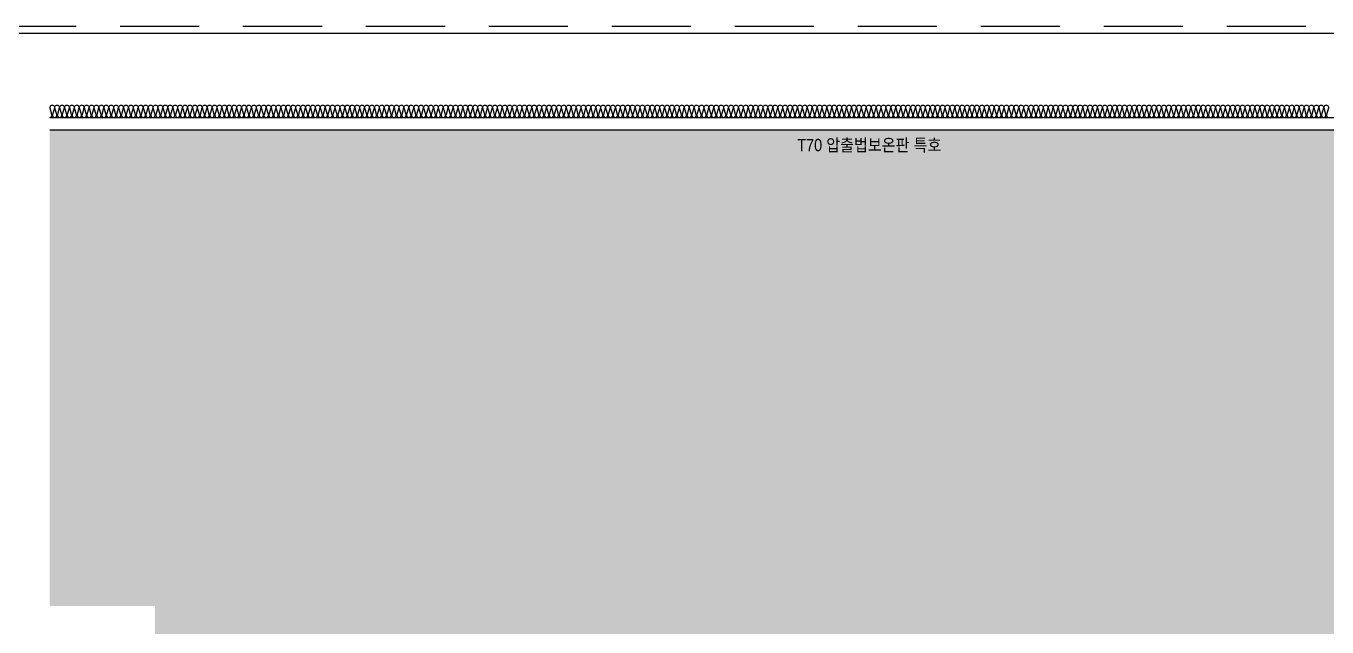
# Model space of a CAD drawing. Header units: millimetres. Extents: x 19868 to 801382, y -4805 to 85279.
# Drawn here: x 88303 to 95709, y 31510 to 34929 of the extents above; entities that cross this region are included whole.
import ezdxf
from ezdxf.enums import TextEntityAlignment as Align

# ---------------------------------------------------------------- set-up
doc = ezdxf.new("R2010")
doc.units = ezdxf.units.MM
doc.header["$LTSCALE"] = 250
doc.linetypes.add('HID', pattern=[2.8, 1.8, -1])
doc.linetypes.add('HIDDEN', pattern=[9.525, 6.35, -3.175])
for name, color, linetype in [('A-FIN-8', 8, 'Continuous'), ('A-버림CONC', 4, 'Continuous'), ('ISL', 251, 'Continuous'), ('인테리어', 7, 'HIDDEN'), ('지반', 254, 'Continuous')]:
    doc.layers.add(name, color=color, linetype=linetype)
doc.layers.add('NOPLOT-단열', color=225, linetype='Continuous', plot=False)
doc.styles.add('Gdim', font='')
doc.styles.get('Gdim').set_extended_font_data('Dotum')

msp = doc.modelspace()

# ---------------------------------------------------------------- hatches: boundary and pattern name
at = {"layer": '지반'}
h = msp.add_hatch(dxfattribs=at)
h.set_pattern_fill('EARTH', color=251, scale=70, angle=45)
h.paths.add_polyline_path([(35638.2, 34128.9), (27538.2, 33228.9), (19867.8, 33228.9), (19867.8, 23234.4), (170632.4, 23234.4), (170632.4, 34678.9), (161838.2, 34678.9), (161838.2, 34628.9), (161888.2, 34628.9), (161888.2, 34568.9), (161638.2, 34568.9), (161638.2, 34628.9), (161688.2, 34628.9), (161688.2, 34828.9), (159788.2, 34828.9), (159788.2, 34778.9), (159638.2, 34778.9), (159638.2, 33758.9), (159538.2, 33758.9), (159538.2, 31528.9), (160638.2, 31528.9), (160638.2, 30028.9), (160738.2, 30028.9), (160738.2, 29968.9), (145618.2, 29968.9), (145618.2, 30028.9), (145718.2, 30028.9), (145718.2, 30768.9), (142618.2, 30768.9), (142618.2, 30828.9), (142718.2, 30828.9), (142718.2, 31528.9), (143318.2, 31528.9), (143318.2, 33668.9), (141343.1, 33668.9), (141163.1, 33488.9), (139953.4, 33488.9), (139773.4, 33668.9), (137588.2, 33668.9), (137588.2, 33728.9), (137688.2, 33728.9), (137688.2, 34318.9), (135363.1, 34318.9), (135263.1, 34218.9), (124888.2, 34218.9), (124888.2, 32228.9), (125488.2, 32228.9), (125488.2, 31528.9), (125588.2, 31528.9), (125588.2, 31468.9), (123888.2, 31468.9), (123888.2, 31528.9), (123988.2, 31528.9), (123988.2, 31868.9), (118638.2, 31868.9), (118638.2, 31528.9), (118738.2, 31528.9), (118738.2, 31468.9), (117038.2, 31468.9), (117038.2, 31528.9), (117138.2, 31528.9), (117138.2, 32228.9), (117738.2, 32228.9), (117738.2, 34348.9), (115338.2, 34348.9), (115338.2, 33878.9), (115438.2, 33878.9), (115438.2, 33818.9), (114638.2, 33818.9), (114638.2, 33878.9), (114738.2, 33878.9), (114738.2, 34338.9), (88438.2, 34338.9), (88438.2, 31628.9), (89038.2, 31628.9), (89038.2, 30928.9), (89138.2, 30928.9), (89138.2, 30868.9), (87438.2, 30868.9), (87438.2, 30928.9), (87538.2, 30928.9), (87538.2, 31268.9), (82938.2, 31268.9), (82938.2, 30928.9), (83038.2, 30928.9), (83038.2, 30868.9), (81338.2, 30868.9), (81338.2, 30928.9), (81438.2, 30928.9), (81438.2, 31268.9), (75338.2, 31268.9), (75338.2, 30928.9), (75438.2, 30928.9), (75438.2, 30868.9), (73738.2, 30868.9), (73738.2, 30928.9), (73838.2, 30928.9), (73838.2, 31628.9), (74438.2, 31628.9), (74438.2, 33818.9), (56438.2, 33818.9), (56438.2, 31878.9), (57038.2, 31878.9), (57038.2, 30878.9), (57138.2, 30878.9), (57138.2, 30818.9), (52138.2, 30818.9), (52138.2, 30878.9), (52238.2, 30878.9), (52238.2, 31878.9), (52538.2, 31878.9), (52538.2, 33748.9), (45258.2, 33748.9), (45258.2, 33108.9), (45358.2, 33108.9), (45358.2, 33048.9), (43518.2, 33048.9), (43518.2, 33108.9), (43618.2, 33108.9), (43618.2, 33648.9), (41678.2, 33648.9), (41608.2, 33718.9), (40588.2, 33718.9), (40588.2, 33028.9), (40688.2, 33028.9), (40688.2, 32968.9), (38988.2, 32968.9), (38988.2, 33028.9), (39088.2, 33028.9), (39088.2, 33678.9), (38838.2, 33828.9), (38838.2, 34308.9), (38848.7, 34319.4), (37038.2, 34128.9)])

# ---------------------------------------------------------------- linework, layer by layer
at = {"layer": 'A-FIN-8'}
msp.add_line((88138.2, 34888.9), (117438.2, 34888.9), dxfattribs=at)
at = {"layer": 'A-버림CONC', "elevation": 0}
msp.add_lwpolyline([(88438.2, 34338.9), (114738.2, 34338.9)], dxfattribs=at)
at = {"layer": 'ISL', "elevation": 0}
msp.add_lwpolyline([(88438.2, 34408.9, 0.509267), (88450.6, 34425.9), (88439.9, 34462, -1.372593), (88464.6, 34462), (88453.9, 34425.9, 0.509267), (88466.2, 34408.9, 0.509267), (88478.6, 34425.9), (88467.9, 34462, -1.372593), (88492.6, 34462), (88481.9, 34425.9, 0.509267), (88494.2, 34408.9, 0.509267), (88506.6, 34425.9), (88495.9, 34462, -1.372593), (88520.6, 34462), (88509.9, 34425.9, 0.509267), (88522.2, 34408.9, 0.509267), (88534.6, 34425.9), (88523.9, 34462, -1.372593), (88548.6, 34462), (88537.9, 34425.9, 0.509267), (88550.2, 34408.9, 0.509267), (88562.6, 34425.9), (88551.9, 34462, -1.372593), (88576.6, 34462), (88565.9, 34425.9, 0.509267), (88578.2, 34408.9, 0.509267), (88590.6, 34425.9), (88579.9, 34462, -1.372593), (88604.6, 34462), (88593.9, 34425.9, 0.509267), (88606.2, 34408.9, 0.509267), (88618.6, 34425.9), (88607.9, 34462, -1.372593), (88632.6, 34462), (88621.9, 34425.9, 0.509267), (88634.2, 34408.9, 0.509267), (88646.6, 34425.9), (88635.9, 34462, -1.372593), (88660.6, 34462), (88649.9, 34425.9, 0.509267), (88662.2, 34408.9, 0.509267), (88674.6, 34425.9), (88663.9, 34462, -1.372593), (88688.6, 34462), (88677.9, 34425.9, 0.509267), (88690.2, 34408.9, 0.509267), (88702.6, 34425.9), (88691.9, 34462, -1.372593), (88716.6, 34462), (88705.9, 34425.9, 0.509267), (88718.2, 34408.9, 0.509267), (88730.6, 34425.9), (88719.9, 34462, -1.372593), (88744.6, 34462), (88733.9, 34425.9, 0.509267), (88746.2, 34408.9, 0.509267), (88758.6, 34425.9), (88747.9, 34462, -1.372593), (88772.6, 34462), (88761.9, 34425.9, 0.509267), (88774.2, 34408.9, 0.509267), (88786.6, 34425.9), (88775.9, 34462, -1.372593), (88800.6, 34462), (88789.9, 34425.9, 0.509267), (88802.2, 34408.9, 0.509267), (88814.6, 34425.9), (88803.9, 34462, -1.372593), (88828.6, 34462), (88817.9, 34425.9, 0.509267), (88830.2, 34408.9, 0.509267), (88842.6, 34425.9), (88831.9, 34462, -1.372593), (88856.6, 34462), (88845.9, 34425.9, 0.509267), (88858.2, 34408.9, 0.509267), (88870.6, 34425.9), (88859.9, 34462, -1.372593), (88884.6, 34462), (88873.9, 34425.9, 0.509267), (88886.2, 34408.9, 0.509267), (88898.6, 34425.9), (88887.9, 34462, -1.372593), (88912.6, 34462), (88901.9, 34425.9, 0.509267), (88914.2, 34408.9, 0.509267), (88926.6, 34425.9), (88915.9, 34462, -1.372593), (88940.6, 34462), (88929.9, 34425.9, 0.509267), (88942.2, 34408.9, 0.509267), (88954.6, 34425.9), (88943.9, 34462, -1.372593), (88968.6, 34462), (88957.9, 34425.9, 0.509267), (88970.2, 34408.9, 0.509267), (88982.6, 34425.9), (88971.9, 34462, -1.372593), (88996.6, 34462), (88985.9, 34425.9, 0.509267), (88998.2, 34408.9, 0.509267), (89010.6, 34425.9), (88999.9, 34462, -1.372593), (89024.6, 34462), (89013.9, 34425.9, 0.509267), (89026.2, 34408.9, 0.509267), (89038.6, 34425.9), (89027.9, 34462, -1.372593), (89052.6, 34462), (89041.9, 34425.9, 0.509267), (89054.2, 34408.9, 0.509267), (89066.6, 34425.9), (89055.9, 34462, -1.372593), (89080.6, 34462), (89069.9, 34425.9, 0.509267), (89082.2, 34408.9, 0.509267), (89094.6, 34425.9), (89083.9, 34462, -1.372593), (89108.6, 34462), (89097.9, 34425.9, 0.509267), (89110.2, 34408.9, 0.509267), (89122.6, 34425.9), (89111.9, 34462, -1.372593), (89136.6, 34462), (89125.9, 34425.9, 0.509267), (89138.2, 34408.9, 0.509267), (89150.6, 34425.9), (89139.9, 34462, -1.372593), (89164.6, 34462), (89153.9, 34425.9, 0.509267), (89166.2, 34408.9, 0.509267), (89178.6, 34425.9), (89167.9, 34462, -1.372593), (89192.6, 34462), (89181.9, 34425.9, 0.509267), (89194.2, 34408.9, 0.509267), (89206.6, 34425.9), (89195.9, 34462, -1.372593), (89220.6, 34462), (89209.9, 34425.9, 0.509267), (89222.2, 34408.9, 0.509267), (89234.6, 34425.9), (89223.9, 34462, -1.372593), (89248.6, 34462), (89237.9, 34425.9, 0.509267), (89250.2, 34408.9, 0.509267), (89262.6, 34425.9), (89251.9, 34462, -1.372593), (89276.6, 34462), (89265.9, 34425.9, 0.509267), (89278.2, 34408.9, 0.509267), (89290.6, 34425.9), (89279.9, 34462, -1.372593), (89304.6, 34462), (89293.9, 34425.9, 0.509267), (89306.2, 34408.9, 0.509267), (89318.6, 34425.9), (89307.9, 34462, -1.372593), (89332.6, 34462), (89321.9, 34425.9, 0.509267), (89334.2, 34408.9, 0.509267), (89346.6, 34425.9), (89335.9, 34462, -1.372593), (89360.6, 34462), (89349.9, 34425.9, 0.509267), (89362.2, 34408.9, 0.509267), (89374.6, 34425.9), (89363.9, 34462, -1.372593), (89388.6, 34462), (89377.9, 34425.9, 0.509267), (89390.2, 34408.9, 0.509267), (89402.6, 34425.9), (89391.9, 34462, -1.372593), (89416.6, 34462), (89405.9, 34425.9, 0.509267), (89418.2, 34408.9, 0.509267), (89430.6, 34425.9), (89419.9, 34462, -1.372593), (89444.6, 34462), (89433.9, 34425.9, 0.509267), (89446.2, 34408.9, 0.509267), (89458.6, 34425.9), (89447.9, 34462, -1.372593), (89472.6, 34462), (89461.9, 34425.9, 0.509267), (89474.2, 34408.9, 0.509267), (89486.6, 34425.9), (89475.9, 34462, -1.372593), (89500.6, 34462), (89489.9, 34425.9, 0.509267), (89502.2, 34408.9, 0.509267), (89514.6, 34425.9), (89503.9, 34462, -1.372593), (89528.6, 34462), (89517.9, 34425.9, 0.509267), (89530.2, 34408.9, 0.509267), (89542.6, 34425.9), (89531.9, 34462, -1.372593), (89556.6, 34462), (89545.9, 34425.9, 0.509267), (89558.2, 34408.9, 0.509267), (89570.6, 34425.9), (89559.9, 34462, -1.372593), (89584.6, 34462), (89573.9, 34425.9, 0.509267), (89586.2, 34408.9, 0.509267), (89598.6, 34425.9), (89587.9, 34462, -1.372593), (89612.6, 34462), (89601.9, 34425.9, 0.509267), (89614.2, 34408.9, 0.509267), (89626.6, 34425.9), (89615.9, 34462, -1.372593), (89640.6, 34462), (89629.9, 34425.9, 0.509267), (89642.2, 34408.9, 0.509267), (89654.6, 34425.9), (89643.9, 34462, -1.372593), (89668.6, 34462), (89657.9, 34425.9, 0.509267), (89670.2, 34408.9, 0.509267), (89682.6, 34425.9), (89671.9, 34462, -1.372593), (89696.6, 34462), (89685.9, 34425.9, 0.509267), (89698.2, 34408.9, 0.509267), (89710.6, 34425.9), (89699.9, 34462, -1.372593), (89724.6, 34462), (89713.9, 34425.9, 0.509267), (89726.2, 34408.9, 0.509267), (89738.6, 34425.9), (89727.9, 34462, -1.372593), (89752.6, 34462), (89741.9, 34425.9, 0.509267), (89754.2, 34408.9, 0.509267), (89766.6, 34425.9), (89755.9, 34462, -1.372593), (89780.6, 34462), (89769.9, 34425.9, 0.509267), (89782.2, 34408.9, 0.509267), (89794.6, 34425.9), (89783.9, 34462, -1.372593), (89808.6, 34462), (89797.9, 34425.9, 0.509267), (89810.2, 34408.9, 0.509267), (89822.6, 34425.9), (89811.9, 34462, -1.372593), (89836.6, 34462), (89825.9, 34425.9, 0.509267), (89838.2, 34408.9, 0.509267), (89850.6, 34425.9), (89839.9, 34462, -1.372593), (89864.6, 34462), (89853.9, 34425.9, 0.509267), (89866.2, 34408.9, 0.509267), (89878.6, 34425.9), (89867.9, 34462, -1.372593), (89892.6, 34462), (89881.9, 34425.9, 0.509267), (89894.2, 34408.9, 0.509267), (89906.6, 34425.9), (89895.9, 34462, -1.372593), (89920.6, 34462), (89909.9, 34425.9, 0.509267), (89922.2, 34408.9, 0.509267), (89934.6, 34425.9), (89923.9, 34462, -1.372593), (89948.6, 34462), (89937.9, 34425.9, 0.509267), (89950.2, 34408.9, 0.509267), (89962.6, 34425.9), (89951.9, 34462, -1.372593), (89976.6, 34462), (89965.9, 34425.9, 0.509267), (89978.2, 34408.9, 0.509267), (89990.6, 34425.9), (89979.9, 34462, -1.372593), (90004.6, 34462), (89993.9, 34425.9, 0.509267), (90006.2, 34408.9, 0.509267), (90018.6, 34425.9), (90007.9, 34462, -1.372593), (90032.6, 34462), (90021.9, 34425.9, 0.509267), (90034.2, 34408.9, 0.509267), (90046.6, 34425.9), (90035.9, 34462, -1.372593), (90060.6, 34462), (90049.9, 34425.9, 0.509267), (90062.2, 34408.9, 0.509267), (90074.6, 34425.9), (90063.9, 34462, -1.372593), (90088.6, 34462), (90077.9, 34425.9, 0.509267), (90090.2, 34408.9, 0.509267), (90102.6, 34425.9), (90091.9, 34462, -1.372593), (90116.6, 34462), (90105.9, 34425.9, 0.509267), (90118.2, 34408.9, 0.509267), (90130.6, 34425.9), (90119.9, 34462, -1.372593), (90144.6, 34462), (90133.9, 34425.9, 0.509267), (90146.2, 34408.9, 0.509267), (90158.6, 34425.9), (90147.9, 34462, -1.372593), (90172.6, 34462), (90161.9, 34425.9, 0.509267), (90174.2, 34408.9, 0.509267), (90186.6, 34425.9), (90175.9, 34462, -1.372593), (90200.6, 34462), (90189.9, 34425.9, 0.509267), (90202.2, 34408.9, 0.509267), (90214.6, 34425.9), (90203.9, 34462, -1.372593), (90228.6, 34462), (90217.9, 34425.9, 0.509267), (90230.2, 34408.9, 0.509267), (90242.6, 34425.9), (90231.9, 34462, -1.372593), (90256.6, 34462), (90245.9, 34425.9, 0.509267), (90258.2, 34408.9, 0.509267), (90270.6, 34425.9), (90259.9, 34462, -1.372593), (90284.6, 34462), (90273.9, 34425.9, 0.509267), (90286.2, 34408.9, 0.509267), (90298.6, 34425.9), (90287.9, 34462, -1.372593), (90312.6, 34462), (90301.9, 34425.9, 0.509267), (90314.2, 34408.9, 0.509267), (90326.6, 34425.9), (90315.9, 34462, -1.372593), (90340.6, 34462), (90329.9, 34425.9, 0.509267), (90342.2, 34408.9, 0.509267), (90354.6, 34425.9), (90343.9, 34462, -1.372593), (90368.6, 34462), (90357.9, 34425.9, 0.509267), (90370.2, 34408.9, 0.509267), (90382.6, 34425.9), (90371.9, 34462, -1.372593), (90396.6, 34462), (90385.9, 34425.9, 0.509267), (90398.2, 34408.9, 0.509267), (90410.6, 34425.9), (90399.9, 34462, -1.372593), (90424.6, 34462), (90413.9, 34425.9, 0.509267), (90426.2, 34408.9, 0.509267), (90438.6, 34425.9), (90427.9, 34462, -1.372593), (90452.6, 34462), (90441.9, 34425.9, 0.509267), (90454.2, 34408.9, 0.509267), (90466.6, 34425.9), (90455.9, 34462, -1.372593), (90480.6, 34462), (90469.9, 34425.9, 0.509267), (90482.2, 34408.9, 0.509267), (90494.6, 34425.9), (90483.9, 34462, -1.372593), (90508.6, 34462), (90497.9, 34425.9, 0.509267), (90510.2, 34408.9, 0.509267), (90522.6, 34425.9), (90511.9, 34462, -1.372593), (90536.6, 34462), (90525.9, 34425.9, 0.509267), (90538.2, 34408.9, 0.509267), (90550.6, 34425.9), (90539.9, 34462, -1.372593), (90564.6, 34462), (90553.9, 34425.9, 0.509267), (90566.2, 34408.9, 0.509267), (90578.6, 34425.9), (90567.9, 34462, -1.372593), (90592.6, 34462), (90581.9, 34425.9, 0.509267), (90594.2, 34408.9, 0.509267), (90606.6, 34425.9), (90595.9, 34462, -1.372593), (90620.6, 34462), (90609.9, 34425.9, 0.509267), (90622.2, 34408.9, 0.509267), (90634.6, 34425.9), (90623.9, 34462, -1.372593), (90648.6, 34462), (90637.9, 34425.9, 0.509267), (90650.2, 34408.9, 0.509267), (90662.6, 34425.9), (90651.9, 34462, -1.372593), (90676.6, 34462), (90665.9, 34425.9, 0.509267), (90678.2, 34408.9, 0.509267), (90690.6, 34425.9), (90679.9, 34462, -1.372593), (90704.6, 34462), (90693.9, 34425.9, 0.509267), (90706.2, 34408.9, 0.509267), (90718.6, 34425.9), (90707.9, 34462, -1.372593), (90732.6, 34462), (90721.9, 34425.9, 0.509267), (90734.2, 34408.9, 0.509267), (90746.6, 34425.9), (90735.9, 34462, -1.372593), (90760.6, 34462), (90749.9, 34425.9, 0.509267), (90762.2, 34408.9, 0.509267), (90774.6, 34425.9), (90763.9, 34462, -1.372593), (90788.6, 34462), (90777.9, 34425.9, 0.509267), (90790.2, 34408.9, 0.509267), (90802.6, 34425.9), (90791.9, 34462, -1.372593), (90816.6, 34462), (90805.9, 34425.9, 0.509267), (90818.2, 34408.9, 0.509267), (90830.6, 34425.9), (90819.9, 34462, -1.372593), (90844.6, 34462), (90833.9, 34425.9, 0.509267), (90846.2, 34408.9, 0.509267), (90858.6, 34425.9), (90847.9, 34462, -1.372593), (90872.6, 34462), (90861.9, 34425.9, 0.509267), (90874.2, 34408.9, 0.509267), (90886.6, 34425.9), (90875.9, 34462, -1.372593), (90900.6, 34462), (90889.9, 34425.9, 0.509267), (90902.2, 34408.9, 0.509267), (90914.6, 34425.9), (90903.9, 34462, -1.372593), (90928.6, 34462), (90917.9, 34425.9, 0.509267), (90930.2, 34408.9, 0.509267), (90942.6, 34425.9), (90931.9, 34462, -1.372593), (90956.6, 34462), (90945.9, 34425.9, 0.509267), (90958.2, 34408.9, 0.509267), (90970.6, 34425.9), (90959.9, 34462, -1.372593), (90984.6, 34462), (90973.9, 34425.9, 0.509267), (90986.2, 34408.9, 0.509267), (90998.6, 34425.9), (90987.9, 34462, -1.372593), (91012.6, 34462), (91001.9, 34425.9, 0.509267), (91014.2, 34408.9, 0.509267), (91026.6, 34425.9), (91015.9, 34462, -1.372593), (91040.6, 34462), (91029.9, 34425.9, 0.509267), (91042.2, 34408.9, 0.509267), (91054.6, 34425.9), (91043.9, 34462, -1.372593), (91068.6, 34462), (91057.9, 34425.9, 0.509267), (91070.2, 34408.9, 0.509267), (91082.6, 34425.9), (91071.9, 34462, -1.372593), (91096.6, 34462), (91085.9, 34425.9, 0.509267), (91098.2, 34408.9, 0.509267), (91110.6, 34425.9), (91099.9, 34462, -1.372593), (91124.6, 34462), (91113.9, 34425.9, 0.509267), (91126.2, 34408.9, 0.509267), (91138.6, 34425.9), (91127.9, 34462, -1.372593), (91152.6, 34462), (91141.9, 34425.9, 0.509267), (91154.2, 34408.9, 0.509267), (91166.6, 34425.9), (91155.9, 34462, -1.372593), (91180.6, 34462), (91169.9, 34425.9, 0.509267), (91182.2, 34408.9, 0.509267), (91194.6, 34425.9), (91183.9, 34462, -1.372593), (91208.6, 34462), (91197.9, 34425.9, 0.509267), (91210.2, 34408.9, 0.509267), (91222.6, 34425.9), (91211.9, 34462, -1.372593), (91236.6, 34462), (91225.9, 34425.9, 0.509267), (91238.2, 34408.9, 0.509267), (91250.6, 34425.9), (91239.9, 34462, -1.372593), (91264.6, 34462), (91253.9, 34425.9, 0.509267), (91266.2, 34408.9, 0.509267), (91278.6, 34425.9), (91267.9, 34462, -1.372593), (91292.6, 34462), (91281.9, 34425.9, 0.509267), (91294.2, 34408.9, 0.509267), (91306.6, 34425.9), (91295.9, 34462, -1.372593), (91320.6, 34462), (91309.9, 34425.9, 0.509267), (91322.2, 34408.9, 0.509267), (91334.6, 34425.9), (91323.9, 34462, -1.372593), (91348.6, 34462), (91337.9, 34425.9, 0.509267), (91350.2, 34408.9, 0.509267), (91362.6, 34425.9), (91351.9, 34462, -1.372593), (91376.6, 34462), (91365.9, 34425.9, 0.509267), (91378.2, 34408.9, 0.509267), (91390.6, 34425.9), (91379.9, 34462, -1.372593), (91404.6, 34462), (91393.9, 34425.9, 0.509267), (91406.2, 34408.9, 0.509267), (91418.6, 34425.9), (91407.9, 34462, -1.372593), (91432.6, 34462), (91421.9, 34425.9, 0.509267), (91434.2, 34408.9, 0.509267), (91446.6, 34425.9), (91435.9, 34462, -1.372593), (91460.6, 34462), (91449.9, 34425.9, 0.509267), (91462.2, 34408.9, 0.509267), (91474.6, 34425.9), (91463.9, 34462, -1.372593), (91488.6, 34462), (91477.9, 34425.9, 0.509267), (91490.2, 34408.9, 0.509267), (91502.6, 34425.9), (91491.9, 34462, -1.372593), (91516.6, 34462), (91505.9, 34425.9, 0.509267), (91518.2, 34408.9, 0.509267), (91530.6, 34425.9), (91519.9, 34462, -1.372593), (91544.6, 34462), (91533.9, 34425.9, 0.509267), (91546.2, 34408.9, 0.509267), (91558.6, 34425.9), (91547.9, 34462, -1.372593), (91572.6, 34462), (91561.9, 34425.9, 0.509267), (91574.2, 34408.9, 0.509267), (91586.6, 34425.9), (91575.9, 34462, -1.372593), (91600.6, 34462), (91589.9, 34425.9, 0.509267), (91602.2, 34408.9, 0.509267), (91614.6, 34425.9), (91603.9, 34462, -1.372593), (91628.6, 34462), (91617.9, 34425.9, 0.509267), (91630.2, 34408.9, 0.509267), (91642.6, 34425.9), (91631.9, 34462, -1.372593), (91656.6, 34462), (91645.9, 34425.9, 0.509267), (91658.2, 34408.9, 0.509267), (91670.6, 34425.9), (91659.9, 34462, -1.372593), (91684.6, 34462), (91673.9, 34425.9, 0.509267), (91686.2, 34408.9, 0.509267), (91698.6, 34425.9), (91687.9, 34462, -1.372593), (91712.6, 34462), (91701.9, 34425.9, 0.509267), (91714.2, 34408.9, 0.509267), (91726.6, 34425.9), (91715.9, 34462, -1.372593), (91740.6, 34462), (91729.9, 34425.9, 0.509267), (91742.2, 34408.9, 0.509267), (91754.6, 34425.9), (91743.9, 34462, -1.372593), (91768.6, 34462), (91757.9, 34425.9, 0.509267), (91770.2, 34408.9, 0.509267), (91782.6, 34425.9), (91771.9, 34462, -1.372593), (91796.6, 34462), (91785.9, 34425.9, 0.509267), (91798.2, 34408.9, 0.509267), (91810.6, 34425.9), (91799.9, 34462, -1.372593), (91824.6, 34462), (91813.9, 34425.9, 0.509267), (91826.2, 34408.9, 0.509267), (91838.6, 34425.9), (91827.9, 34462, -1.372593), (91852.6, 34462), (91841.9, 34425.9, 0.509267), (91854.2, 34408.9, 0.509267), (91866.6, 34425.9), (91855.9, 34462, -1.372593), (91880.6, 34462), (91869.9, 34425.9, 0.509267), (91882.2, 34408.9, 0.509267), (91894.6, 34425.9), (91883.9, 34462, -1.372593), (91908.6, 34462), (91897.9, 34425.9, 0.509267), (91910.2, 34408.9, 0.509267), (91922.6, 34425.9), (91911.9, 34462, -1.372593), (91936.6, 34462), (91925.9, 34425.9, 0.509267), (91938.2, 34408.9, 0.509267), (91950.6, 34425.9), (91939.9, 34462, -1.372593), (91964.6, 34462), (91953.9, 34425.9, 0.509267), (91966.2, 34408.9, 0.509267), (91978.6, 34425.9), (91967.9, 34462, -1.372593), (91992.6, 34462), (91981.9, 34425.9, 0.509267), (91994.2, 34408.9, 0.509267), (92006.6, 34425.9), (91995.9, 34462, -1.372593), (92020.6, 34462), (92009.9, 34425.9, 0.509267), (92022.2, 34408.9, 0.509267), (92034.6, 34425.9), (92023.9, 34462, -1.372593), (92048.6, 34462), (92037.9, 34425.9, 0.509267), (92050.2, 34408.9, 0.509267), (92062.6, 34425.9), (92051.9, 34462, -1.372593), (92076.6, 34462), (92065.9, 34425.9, 0.509267), (92078.2, 34408.9, 0.509267), (92090.6, 34425.9), (92079.9, 34462, -1.372593), (92104.6, 34462), (92093.9, 34425.9, 0.509267), (92106.2, 34408.9, 0.509267), (92118.6, 34425.9), (92107.9, 34462, -1.372593), (92132.6, 34462), (92121.9, 34425.9, 0.509267), (92134.2, 34408.9, 0.509267), (92146.6, 34425.9), (92135.9, 34462, -1.372593), (92160.6, 34462), (92149.9, 34425.9, 0.509267), (92162.2, 34408.9, 0.509267), (92174.6, 34425.9), (92163.9, 34462, -1.372593), (92188.6, 34462), (92177.9, 34425.9, 0.509267), (92190.2, 34408.9, 0.509267), (92202.6, 34425.9), (92191.9, 34462, -1.372593), (92216.6, 34462), (92205.9, 34425.9, 0.509267), (92218.2, 34408.9, 0.509267), (92230.6, 34425.9), (92219.9, 34462, -1.372593), (92244.6, 34462), (92233.9, 34425.9, 0.509267), (92246.2, 34408.9, 0.509267), (92258.6, 34425.9), (92247.9, 34462, -1.372593), (92272.6, 34462), (92261.9, 34425.9, 0.509267), (92274.2, 34408.9, 0.509267), (92286.6, 34425.9), (92275.9, 34462, -1.372593), (92300.6, 34462), (92289.9, 34425.9, 0.509267), (92302.2, 34408.9, 0.509267), (92314.6, 34425.9), (92303.9, 34462, -1.372593), (92328.6, 34462), (92317.9, 34425.9, 0.509267), (92330.2, 34408.9, 0.509267), (92342.6, 34425.9), (92331.9, 34462, -1.372593), (92356.6, 34462), (92345.9, 34425.9, 0.509267), (92358.2, 34408.9, 0.509267), (92370.6, 34425.9), (92359.9, 34462, -1.372593), (92384.6, 34462), (92373.9, 34425.9, 0.509267), (92386.2, 34408.9, 0.509267), (92398.6, 34425.9), (92387.9, 34462, -1.372593), (92412.6, 34462), (92401.9, 34425.9, 0.509267), (92414.2, 34408.9, 0.509267), (92426.6, 34425.9), (92415.9, 34462, -1.372593), (92440.6, 34462), (92429.9, 34425.9, 0.509267), (92442.2, 34408.9, 0.509267), (92454.6, 34425.9), (92443.9, 34462, -1.372593), (92468.6, 34462), (92457.9, 34425.9, 0.509267), (92470.2, 34408.9, 0.509267), (92482.6, 34425.9), (92471.9, 34462, -1.372593), (92496.6, 34462), (92485.9, 34425.9, 0.509267), (92498.2, 34408.9, 0.509267), (92510.6, 34425.9), (92499.9, 34462, -1.372593), (92524.6, 34462), (92513.9, 34425.9, 0.509267), (92526.2, 34408.9, 0.509267), (92538.6, 34425.9), (92527.9, 34462, -1.372593), (92552.6, 34462), (92541.9, 34425.9, 0.509267), (92554.2, 34408.9, 0.509267), (92566.6, 34425.9), (92555.9, 34462, -1.372593), (92580.6, 34462), (92569.9, 34425.9, 0.509267), (92582.2, 34408.9, 0.509267), (92594.6, 34425.9), (92583.9, 34462, -1.372593), (92608.6, 34462), (92597.9, 34425.9, 0.509267), (92610.2, 34408.9, 0.509267), (92622.6, 34425.9), (92611.9, 34462, -1.372593), (92636.6, 34462), (92625.9, 34425.9, 0.509267), (92638.2, 34408.9, 0.509267), (92650.6, 34425.9), (92639.9, 34462, -1.372593), (92664.6, 34462), (92653.9, 34425.9, 0.509267), (92666.2, 34408.9, 0.509267), (92678.6, 34425.9), (92667.9, 34462, -1.372593), (92692.6, 34462), (92681.9, 34425.9, 0.509267), (92694.2, 34408.9, 0.509267), (92706.6, 34425.9), (92695.9, 34462, -1.372593), (92720.6, 34462), (92709.9, 34425.9, 0.509267), (92722.2, 34408.9, 0.509267), (92734.6, 34425.9), (92723.9, 34462, -1.372593), (92748.6, 34462), (92737.9, 34425.9, 0.509267), (92750.2, 34408.9, 0.509267), (92762.6, 34425.9), (92751.9, 34462, -1.372593), (92776.6, 34462), (92765.9, 34425.9, 0.509267), (92778.2, 34408.9, 0.509267), (92790.6, 34425.9), (92779.9, 34462, -1.372593), (92804.6, 34462), (92793.9, 34425.9, 0.509267), (92806.2, 34408.9, 0.509267), (92818.6, 34425.9), (92807.9, 34462, -1.372593), (92832.6, 34462), (92821.9, 34425.9, 0.509267), (92834.2, 34408.9, 0.509267), (92846.6, 34425.9), (92835.9, 34462, -1.372593), (92860.6, 34462), (92849.9, 34425.9, 0.509267), (92862.2, 34408.9, 0.509267), (92874.6, 34425.9), (92863.9, 34462, -1.372593), (92888.6, 34462), (92877.9, 34425.9, 0.509267), (92890.2, 34408.9, 0.509267), (92902.6, 34425.9), (92891.9, 34462, -1.372593), (92916.6, 34462), (92905.9, 34425.9, 0.509267), (92918.2, 34408.9, 0.509267), (92930.6, 34425.9), (92919.9, 34462, -1.372593), (92944.6, 34462), (92933.9, 34425.9, 0.509267), (92946.2, 34408.9, 0.509267), (92958.6, 34425.9), (92947.9, 34462, -1.372593), (92972.6, 34462), (92961.9, 34425.9, 0.509267), (92974.2, 34408.9, 0.509267), (92986.6, 34425.9), (92975.9, 34462, -1.372593), (93000.6, 34462), (92989.9, 34425.9, 0.509267), (93002.2, 34408.9, 0.509267), (93014.6, 34425.9), (93003.9, 34462, -1.372593), (93028.6, 34462), (93017.9, 34425.9, 0.509267), (93030.2, 34408.9, 0.509267), (93042.6, 34425.9), (93031.9, 34462, -1.372593), (93056.6, 34462), (93045.9, 34425.9, 0.509267), (93058.2, 34408.9, 0.509267), (93070.6, 34425.9), (93059.9, 34462, -1.372593), (93084.6, 34462), (93073.9, 34425.9, 0.509267), (93086.2, 34408.9, 0.509267), (93098.6, 34425.9), (93087.9, 34462, -1.372593), (93112.6, 34462), (93101.9, 34425.9, 0.509267), (93114.2, 34408.9, 0.509267), (93126.6, 34425.9), (93115.9, 34462, -1.372593), (93140.6, 34462), (93129.9, 34425.9, 0.509267), (93142.2, 34408.9, 0.509267), (93154.6, 34425.9), (93143.9, 34462, -1.372593), (93168.6, 34462), (93157.9, 34425.9, 0.509267), (93170.2, 34408.9, 0.509267), (93182.6, 34425.9), (93171.9, 34462, -1.372593), (93196.6, 34462), (93185.9, 34425.9, 0.509267), (93198.2, 34408.9, 0.509267), (93210.6, 34425.9), (93199.9, 34462, -1.372593), (93224.6, 34462), (93213.9, 34425.9, 0.509267), (93226.2, 34408.9, 0.509267), (93238.6, 34425.9), (93227.9, 34462, -1.372593), (93252.6, 34462), (93241.9, 34425.9, 0.509267), (93254.2, 34408.9, 0.509267), (93266.6, 34425.9), (93255.9, 34462, -1.372593), (93280.6, 34462), (93269.9, 34425.9, 0.509267), (93282.2, 34408.9, 0.509267), (93294.6, 34425.9), (93283.9, 34462, -1.372593), (93308.6, 34462), (93297.9, 34425.9, 0.509267), (93310.2, 34408.9, 0.509267), (93322.6, 34425.9), (93311.9, 34462, -1.372593), (93336.6, 34462), (93325.9, 34425.9, 0.509267), (93338.2, 34408.9, 0.509267), (93350.6, 34425.9), (93339.9, 34462, -1.372593), (93364.6, 34462), (93353.9, 34425.9, 0.509267), (93366.2, 34408.9, 0.509267), (93378.6, 34425.9), (93367.9, 34462, -1.372593), (93392.6, 34462), (93381.9, 34425.9, 0.509267), (93394.2, 34408.9, 0.509267), (93406.6, 34425.9), (93395.9, 34462, -1.372593), (93420.6, 34462), (93409.9, 34425.9, 0.509267), (93422.2, 34408.9, 0.509267), (93434.6, 34425.9), (93423.9, 34462, -1.372593), (93448.6, 34462), (93437.9, 34425.9, 0.509267), (93450.2, 34408.9, 0.509267), (93462.6, 34425.9), (93451.9, 34462, -1.372593), (93476.6, 34462), (93465.9, 34425.9, 0.509267), (93478.2, 34408.9, 0.509267), (93490.6, 34425.9), (93479.9, 34462, -1.372593), (93504.6, 34462), (93493.9, 34425.9, 0.509267), (93506.2, 34408.9, 0.509267), (93518.6, 34425.9), (93507.9, 34462, -1.372593), (93532.6, 34462), (93521.9, 34425.9, 0.509267), (93534.2, 34408.9, 0.509267), (93546.6, 34425.9), (93535.9, 34462, -1.372593), (93560.6, 34462), (93549.9, 34425.9, 0.509267), (93562.2, 34408.9, 0.509267), (93574.6, 34425.9), (93563.9, 34462, -1.372593), (93588.6, 34462), (93577.9, 34425.9, 0.509267), (93590.2, 34408.9, 0.509267), (93602.6, 34425.9), (93591.9, 34462, -1.372593), (93616.6, 34462), (93605.9, 34425.9, 0.509267), (93618.2, 34408.9, 0.509267), (93630.6, 34425.9), (93619.9, 34462, -1.372593), (93644.6, 34462), (93633.9, 34425.9, 0.509267), (93646.2, 34408.9, 0.509267), (93658.6, 34425.9), (93647.9, 34462, -1.372593), (93672.6, 34462), (93661.9, 34425.9, 0.509267), (93674.2, 34408.9, 0.509267), (93686.6, 34425.9), (93675.9, 34462, -1.372593), (93700.6, 34462), (93689.9, 34425.9, 0.509267), (93702.2, 34408.9, 0.509267), (93714.6, 34425.9), (93703.9, 34462, -1.372593), (93728.6, 34462), (93717.9, 34425.9, 0.509267), (93730.2, 34408.9, 0.509267), (93742.6, 34425.9), (93731.9, 34462, -1.372593), (93756.6, 34462), (93745.9, 34425.9, 0.509267), (93758.2, 34408.9, 0.509267), (93770.6, 34425.9), (93759.9, 34462, -1.372593), (93784.6, 34462), (93773.9, 34425.9, 0.509267), (93786.2, 34408.9, 0.509267), (93798.6, 34425.9), (93787.9, 34462, -1.372593), (93812.6, 34462), (93801.9, 34425.9, 0.509267), (93814.2, 34408.9, 0.509267), (93826.6, 34425.9), (93815.9, 34462, -1.372593), (93840.6, 34462), (93829.9, 34425.9, 0.509267), (93842.2, 34408.9, 0.509267), (93854.6, 34425.9), (93843.9, 34462, -1.372593), (93868.6, 34462), (93857.9, 34425.9, 0.509267), (93870.2, 34408.9, 0.509267), (93882.6, 34425.9), (93871.9, 34462, -1.372593), (93896.6, 34462), (93885.9, 34425.9, 0.509267), (93898.2, 34408.9, 0.509267), (93910.6, 34425.9), (93899.9, 34462, -1.372593), (93924.6, 34462), (93913.9, 34425.9, 0.509267), (93926.2, 34408.9, 0.509267), (93938.6, 34425.9), (93927.9, 34462, -1.372593), (93952.6, 34462), (93941.9, 34425.9, 0.509267), (93954.2, 34408.9, 0.509267), (93966.6, 34425.9), (93955.9, 34462, -1.372593), (93980.6, 34462), (93969.9, 34425.9, 0.509267), (93982.2, 34408.9, 0.509267), (93994.6, 34425.9), (93983.9, 34462, -1.372593), (94008.6, 34462), (93997.9, 34425.9, 0.509267), (94010.2, 34408.9, 0.509267), (94022.6, 34425.9), (94011.9, 34462, -1.372593), (94036.6, 34462), (94025.9, 34425.9, 0.509267), (94038.2, 34408.9, 0.509267), (94050.6, 34425.9), (94039.9, 34462, -1.372593), (94064.6, 34462), (94053.9, 34425.9, 0.509267), (94066.2, 34408.9, 0.509267), (94078.6, 34425.9), (94067.9, 34462, -1.372593), (94092.6, 34462), (94081.9, 34425.9, 0.509267), (94094.2, 34408.9, 0.509267), (94106.6, 34425.9), (94095.9, 34462, -1.372593), (94120.6, 34462), (94109.9, 34425.9, 0.509267), (94122.2, 34408.9, 0.509267), (94134.6, 34425.9), (94123.9, 34462, -1.372593), (94148.6, 34462), (94137.9, 34425.9, 0.509267), (94150.2, 34408.9, 0.509267), (94162.6, 34425.9), (94151.9, 34462, -1.372593), (94176.6, 34462), (94165.9, 34425.9, 0.509267), (94178.2, 34408.9, 0.509267), (94190.6, 34425.9), (94179.9, 34462, -1.372593), (94204.6, 34462), (94193.9, 34425.9, 0.509267), (94206.2, 34408.9, 0.509267), (94218.6, 34425.9), (94207.9, 34462, -1.372593), (94232.6, 34462), (94221.9, 34425.9, 0.509267), (94234.2, 34408.9, 0.509267), (94246.6, 34425.9), (94235.9, 34462, -1.372593), (94260.6, 34462), (94249.9, 34425.9, 0.509267), (94262.2, 34408.9, 0.509267), (94274.6, 34425.9), (94263.9, 34462, -1.372593), (94288.6, 34462), (94277.9, 34425.9, 0.509267), (94290.2, 34408.9, 0.509267), (94302.6, 34425.9), (94291.9, 34462, -1.372593), (94316.6, 34462), (94305.9, 34425.9, 0.509267), (94318.2, 34408.9, 0.509267), (94330.6, 34425.9), (94319.9, 34462, -1.372593), (94344.6, 34462), (94333.9, 34425.9, 0.509267), (94346.2, 34408.9, 0.509267), (94358.6, 34425.9), (94347.9, 34462, -1.372593), (94372.6, 34462), (94361.9, 34425.9, 0.509267), (94374.2, 34408.9, 0.509267), (94386.6, 34425.9), (94375.9, 34462, -1.372593), (94400.6, 34462), (94389.9, 34425.9, 0.509267), (94402.2, 34408.9, 0.509267), (94414.6, 34425.9), (94403.9, 34462, -1.372593), (94428.6, 34462), (94417.9, 34425.9, 0.509267), (94430.2, 34408.9, 0.509267), (94442.6, 34425.9), (94431.9, 34462, -1.372593), (94456.6, 34462), (94445.9, 34425.9, 0.509267), (94458.2, 34408.9, 0.509267), (94470.6, 34425.9), (94459.9, 34462, -1.372593), (94484.6, 34462), (94473.9, 34425.9, 0.509267), (94486.2, 34408.9, 0.509267), (94498.6, 34425.9), (94487.9, 34462, -1.372593), (94512.6, 34462), (94501.9, 34425.9, 0.509267), (94514.2, 34408.9, 0.509267), (94526.6, 34425.9), (94515.9, 34462, -1.372593), (94540.6, 34462), (94529.9, 34425.9, 0.509267), (94542.2, 34408.9, 0.509267), (94554.6, 34425.9), (94543.9, 34462, -1.372593), (94568.6, 34462), (94557.9, 34425.9, 0.509267), (94570.2, 34408.9, 0.509267), (94582.6, 34425.9), (94571.9, 34462, -1.372593), (94596.6, 34462), (94585.9, 34425.9, 0.509267), (94598.2, 34408.9, 0.509267), (94610.6, 34425.9), (94599.9, 34462, -1.372593), (94624.6, 34462), (94613.9, 34425.9, 0.509267), (94626.2, 34408.9, 0.509267), (94638.6, 34425.9), (94627.9, 34462, -1.372593), (94652.6, 34462), (94641.9, 34425.9, 0.509267), (94654.2, 34408.9, 0.509267), (94666.6, 34425.9), (94655.9, 34462, -1.372593), (94680.6, 34462), (94669.9, 34425.9, 0.509267), (94682.2, 34408.9, 0.509267), (94694.6, 34425.9), (94683.9, 34462, -1.372593), (94708.6, 34462), (94697.9, 34425.9, 0.509267), (94710.2, 34408.9, 0.509267), (94722.6, 34425.9), (94711.9, 34462, -1.372593), (94736.6, 34462), (94725.9, 34425.9, 0.509267), (94738.2, 34408.9, 0.509267), (94750.6, 34425.9), (94739.9, 34462, -1.372593), (94764.6, 34462), (94753.9, 34425.9, 0.509267), (94766.2, 34408.9, 0.509267), (94778.6, 34425.9), (94767.9, 34462, -1.372593), (94792.6, 34462), (94781.9, 34425.9, 0.509267), (94794.2, 34408.9, 0.509267), (94806.6, 34425.9), (94795.9, 34462, -1.372593), (94820.6, 34462), (94809.9, 34425.9, 0.509267), (94822.2, 34408.9, 0.509267), (94834.6, 34425.9), (94823.9, 34462, -1.372593), (94848.6, 34462), (94837.9, 34425.9, 0.509267), (94850.2, 34408.9, 0.509267), (94862.6, 34425.9), (94851.9, 34462, -1.372593), (94876.6, 34462), (94865.9, 34425.9, 0.509267), (94878.2, 34408.9, 0.509267), (94890.6, 34425.9), (94879.9, 34462, -1.372593), (94904.6, 34462), (94893.9, 34425.9, 0.509267), (94906.2, 34408.9, 0.509267), (94918.6, 34425.9), (94907.9, 34462, -1.372593), (94932.6, 34462), (94921.9, 34425.9, 0.509267), (94934.2, 34408.9, 0.509267), (94946.6, 34425.9), (94935.9, 34462, -1.372593), (94960.6, 34462), (94949.9, 34425.9, 0.509267), (94962.2, 34408.9, 0.509267), (94974.6, 34425.9), (94963.9, 34462, -1.372593), (94988.6, 34462), (94977.9, 34425.9, 0.509267), (94990.2, 34408.9, 0.509267), (95002.6, 34425.9), (94991.9, 34462, -1.372593), (95016.6, 34462), (95005.9, 34425.9, 0.509267), (95018.2, 34408.9, 0.509267), (95030.6, 34425.9), (95019.9, 34462, -1.372593), (95044.6, 34462), (95033.9, 34425.9, 0.509267), (95046.2, 34408.9, 0.509267), (95058.6, 34425.9), (95047.9, 34462, -1.372593), (95072.6, 34462), (95061.9, 34425.9, 0.509267), (95074.2, 34408.9, 0.509267), (95086.6, 34425.9), (95075.9, 34462, -1.372593), (95100.6, 34462), (95089.9, 34425.9, 0.509267), (95102.2, 34408.9, 0.509267), (95114.6, 34425.9), (95103.9, 34462, -1.372593), (95128.6, 34462), (95117.9, 34425.9, 0.509267), (95130.2, 34408.9, 0.509267), (95142.6, 34425.9), (95131.9, 34462, -1.372593), (95156.6, 34462), (95145.9, 34425.9, 0.509267), (95158.2, 34408.9, 0.509267), (95170.6, 34425.9), (95159.9, 34462, -1.372593), (95184.6, 34462), (95173.9, 34425.9, 0.509267), (95186.2, 34408.9, 0.509267), (95198.6, 34425.9), (95187.9, 34462, -1.372593), (95212.6, 34462), (95201.9, 34425.9, 0.509267), (95214.2, 34408.9, 0.509267), (95226.6, 34425.9), (95215.9, 34462, -1.372593), (95240.6, 34462), (95229.9, 34425.9, 0.509267), (95242.2, 34408.9, 0.509267), (95254.6, 34425.9), (95243.9, 34462, -1.372593), (95268.6, 34462), (95257.9, 34425.9, 0.509267), (95270.2, 34408.9, 0.509267), (95282.6, 34425.9), (95271.9, 34462, -1.372593), (95296.6, 34462), (95285.9, 34425.9, 0.509267), (95298.2, 34408.9, 0.509267), (95310.6, 34425.9), (95299.9, 34462, -1.372593), (95324.6, 34462), (95313.9, 34425.9, 0.509267), (95326.2, 34408.9, 0.509267), (95338.6, 34425.9), (95327.9, 34462, -1.372593), (95352.6, 34462), (95341.9, 34425.9, 0.509267), (95354.2, 34408.9, 0.509267), (95366.6, 34425.9), (95355.9, 34462, -1.372593), (95380.6, 34462), (95369.9, 34425.9, 0.509267), (95382.2, 34408.9, 0.509267), (95394.6, 34425.9), (95383.9, 34462, -1.372593), (95408.6, 34462), (95397.9, 34425.9, 0.509267), (95410.2, 34408.9, 0.509267), (95422.6, 34425.9), (95411.9, 34462, -1.372593), (95436.6, 34462), (95425.9, 34425.9, 0.509267), (95438.2, 34408.9, 0.509267), (95450.6, 34425.9), (95439.9, 34462, -1.372593), (95464.6, 34462), (95453.9, 34425.9, 0.509267), (95466.2, 34408.9, 0.509267), (95478.6, 34425.9), (95467.9, 34462, -1.372593), (95492.6, 34462), (95481.9, 34425.9, 0.509267), (95494.2, 34408.9, 0.509267), (95506.6, 34425.9), (95495.9, 34462, -1.372593), (95520.6, 34462), (95509.9, 34425.9, 0.509267), (95522.2, 34408.9, 0.509267), (95534.6, 34425.9), (95523.9, 34462, -1.372593), (95548.6, 34462), (95537.9, 34425.9, 0.509267), (95550.2, 34408.9, 0.509267), (95562.6, 34425.9), (95551.9, 34462, -1.372593), (95576.6, 34462), (95565.9, 34425.9, 0.509267), (95578.2, 34408.9, 0.509267), (95590.6, 34425.9), (95579.9, 34462, -1.372593), (95604.6, 34462), (95593.9, 34425.9, 0.509267), (95606.2, 34408.9, 0.509267), (95618.6, 34425.9), (95607.9, 34462, -1.372593), (95632.6, 34462), (95621.9, 34425.9, 0.509267), (95634.2, 34408.9, 0.509267), (95646.6, 34425.9), (95635.9, 34462, -1.372593), (95660.6, 34462), (95649.9, 34425.9, 0.509267), (95662.2, 34408.9, 0.509267), (95674.6, 34425.9), (95663.9, 34462, -1.372593), (95688.6, 34462), (95677.9, 34425.9, 0.509267), (95690.2, 34408.9, 0.509267), (95702.6, 34425.9), (95691.9, 34462, -1.372593), (95716.6, 34462), (95705.9, 34425.9, 0.509267), (95718.2, 34408.9, 0.509267)], format="xyb", dxfattribs=at)
msp.add_lwpolyline([(88438.2, 34408.9), (114738.2, 34408.9)], dxfattribs=at)
at = {"layer": '인테리어', "linetype": 'HID'}
msp.add_line((88138.2, 34928.9), (117438.2, 34928.9), dxfattribs=at)

# ---------------------------------------------------------------- texts
at = {"layer": 'NOPLOT-단열', "style": 'Gdim', "width": 0.9}
msp.add_text('T70 압출법보온판 특호', height=70, dxfattribs=at).set_placement((93103.2, 34251.8), align=Align.MIDDLE_CENTER)

doc.saveas('drawing.dxf')
